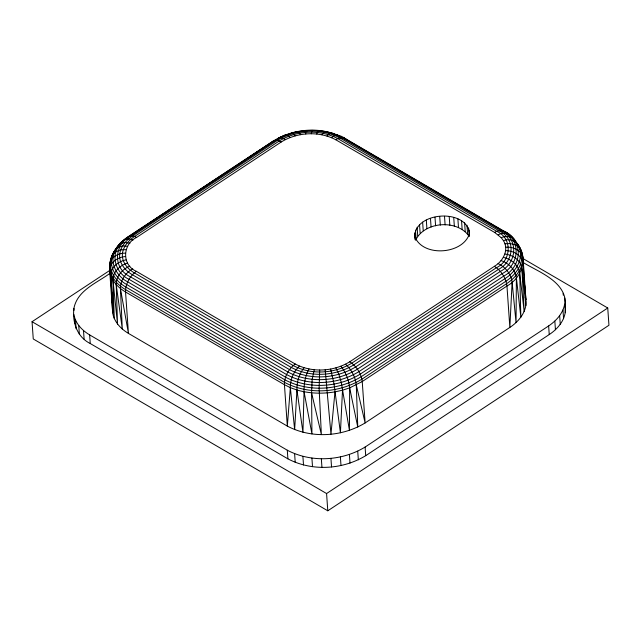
<?xml version="1.0" encoding="UTF-8"?>
<svg xmlns="http://www.w3.org/2000/svg" width="641" height="641" viewBox="0 0 641 641"><rect width="100%" height="100%" fill="white"/><g stroke="black" fill="none" stroke-linecap="round" stroke-linejoin="round"><path stroke-width="0.96" d="M523.04 262.449C539.77 272.689 567.774 282.008 565.314 306.751C566.652 318.417 558.455 328.488 549.241 334.562L365.707 455.679C342.671 469.717 311.903 471.528 287.897 458.844L90.253 343.536C77.088 337.054 72.193 322.207 73.915 308.377C77.321 290.309 96.847 283.002 109.972 273.314M74.484 322.968L74.516 317.007M335.243 134.73L340.667 136.677C319.619 126.045 292.488 128.873 272.697 141.381L127.976 236.882C116.726 244.197 108.433 257.129 109.699 270.895L112.664 312.84C114.106 321.878 120.845 328.865 128.44 333.4L287.328 426.105C311.334 438.789 342.102 436.978 365.13 422.94L509.851 327.439C519.066 321.357 527.263 311.294 525.924 299.619L523.096 258.748C522.295 248.636 515.388 236.273 503.433 240.647L501.174 237.627L494.636 232.443L335.74 139.738C318.962 130.836 297.384 132.102 281.279 141.957L136.557 237.458C122.567 244.093 121.518 264.997 136.349 271.319L295.245 364.024C312.023 372.926 333.6 371.66 349.706 361.812L494.427 266.303C502.929 261.336 509.387 249.886 503.433 240.647M112.68 309.859L112.664 312.84L110.789 275.678C110.532 267.361 118.417 261.207 126.021 259.901M340.908 366.251C345.908 372.341 348.816 380.073 349.666 387.877L349.441 430.391L341.292 382.469L338.873 374.296L335.9 367.87M414.727 237.963C413.149 211.834 465.526 207.78 469.557 232.755M469.533 235.736L469.42 230.84M522.687 256.528L525.884 305.589L521.918 268.507C520.981 260.23 512.68 254.806 504.9 254.044M565.274 312.712L564.713 298.121M501.03 260.583C508.633 263.066 515.42 269.677 516.39 277.857L516.045 322.623L512.119 282.136C511.165 274.052 505.308 266.968 498.041 263.579M129.819 266.135C122.423 269.092 116.021 276.295 116.205 284.58L122.303 329.081L120.42 288.514C120.244 280.309 125.716 272.697 132.767 268.883M308.986 368.968C305.3 375.906 303.794 383.935 304.058 391.755L302.937 432.282L296.935 390.016C296.719 382.124 299.139 374.024 303.994 367.75M127.655 246.376C111.895 242.875 107.319 264.292 110.789 275.678L114.29 318.649L112.968 280.269C112.76 271.944 119.979 265.238 127.551 263.114M110.877 261.135L110.965 258.908L113.193 254.156M517.295 243.468C528.16 257.874 522.463 277.449 506.959 286.03L362.237 381.531L349.666 387.877L342.51 390.193L340.419 432.795L334.057 384.079L330.62 369.048M512.119 282.136L509.851 327.439L506.959 286.03C506.021 278.05 501.158 270.622 494.427 266.303M110.789 275.678C113.425 282.785 119.154 288.17 125.54 291.992L284.436 384.696L290.349 387.645L296.935 390.016L294.652 429.638L290.349 387.645C290.157 379.656 293.586 371.58 299.379 366.091M303.465 131.06L305.3 130.484L305.805 134.009M290.349 387.645L287.328 426.105L284.436 384.696C284.251 376.588 288.714 368.679 295.245 364.024M342.51 390.193L334.971 391.875L330.964 434.213L325.179 369.753M319.683 369.977L319.114 388.158L321.373 434.606L311.582 392.829L312.167 379.28L314.25 369.713M311.302 133.785L312.047 130.371L312.576 130.524M113.377 253.475C116.47 246.072 123.08 240.936 129.298 236.12L274.019 140.619L277.361 140.411L281.279 141.957M415.64 240.207C424.414 221.514 456.897 219.23 468.803 235.88M469.404 233.821C462.786 254.677 422.042 257.49 414.591 236.048M73.875 314.346C75.317 323.376 82.056 330.363 89.652 334.906L287.296 450.214C311.302 462.898 342.07 461.095 365.098 447.057L548.64 325.94C556.252 320.764 563.038 313.433 564.673 304.082M316.734 134.049L318.016 131.349L319.242 130.54L319.795 130.876L317.087 130.748M116.149 248.74C108.289 260.647 115.901 276.039 127.703 281.864L286.591 374.568C308.882 386.395 337.551 384.712 358.936 371.628L503.658 276.127C522.287 266.544 523.873 240.271 503.93 231.145L345.042 138.44C341.02 135.588 335.451 133.376 331.605 137.671M116.966 247.626C119.931 242.018 126.389 236.489 132.943 240.183M322.006 134.794L324.05 132.206L325.965 131.493L339.546 135.692M326.99 136.012C328.577 133.857 332.286 131.541 334.346 134.402M119.066 245.527L121.99 241.793C125.892 238.18 131.141 233.236 136.557 237.458M136.349 271.319C129.827 275.983 125.364 283.891 125.54 291.992L128.44 333.4L120.42 288.514M291.038 133.328L291.631 132.887C302.816 130.395 314.555 129.426 325.916 131.75M127.775 237.507L130.267 235.856M131.934 234.758L136.092 232.018M139.417 229.823L141.917 228.172M145.243 225.977L153.56 220.488M156.051 218.845L159.377 216.65M161.877 214.999L165.202 212.804M167.702 211.161L171.027 208.966M173.519 207.315L176.844 205.12M178.51 204.022L182.669 201.282M184.336 200.184L188.494 197.436M190.153 196.338L194.311 193.598M195.978 192.5L200.136 189.752M201.795 188.654L205.961 185.914M208.453 184.263L223.421 174.384M225.92 172.733L229.246 170.538M231.738 168.895L235.071 166.7M237.563 165.049L245.88 159.561M248.379 157.918L251.705 155.723M254.197 154.072L257.522 151.877M260.022 150.234L263.347 148.039M265.839 146.388L269.172 144.193M523.096 258.619L607.74 308L608.95 325.259L327.783 510.797L33.26 338.969L32.05 321.71L109.643 270.51M327.783 510.797L326.581 493.546L607.74 308M286.271 134.906L278.234 138.184L285.245 134.955L287.448 135.323L290.077 137.511M273.298 141.605L271.664 142.55L274.019 140.619M335.74 139.738C338.777 137.639 343.504 136.453 346.34 139.514L341.477 137.086M494.636 232.443C506.39 224.59 519.611 244.317 522.006 253.964L521.277 252.434M498.217 234.878C505.509 230.127 513.048 236.593 516.213 242.899M284.388 135.483L292.352 132.935L295.084 135.892M501.174 237.627C505.941 235.688 512.584 236.064 515.404 240.968M292.793 132.935L297.176 131.958M125.259 256.552C118.433 257.105 111.085 261.44 109.795 268.627C110.941 277.849 117.84 285.085 125.564 289.628L284.452 382.324C308.313 394.992 339.009 393.189 361.901 379.184L506.622 283.683C514.362 278.49 521.309 270.927 522.655 261.384C520.372 254.381 512.696 250.671 505.701 250.631M300.757 131.413L298.049 131.766L298.762 131.501L299.243 132.11L300.365 134.714M334.971 391.875C322.351 393.983 309.258 393.574 296.935 390.016M504.964 243.86C510.028 242.995 515.757 244.005 519.394 247.875C523.673 260.126 515.003 272.353 504.948 278.651L360.226 374.152C338.152 387.661 308.561 389.399 285.549 377.188L126.662 284.484C116.333 278.971 108.153 266.728 112.584 254.87C115.62 250.687 121.149 249.269 126.085 249.718M125.283 253.131C119.362 253.107 112.824 255.831 110.412 261.592C109.122 272.505 116.934 282 125.94 287.104L284.828 379.801C308.369 392.292 338.64 390.513 361.228 376.7L505.949 281.199C514.859 275.358 522.864 265.678 521.79 254.413C518.585 248.924 511.79 246.713 505.725 247.21M305.276 130.82L307.103 130.748M129.955 243.179L125.067 242.482L120.877 243.42C109.723 254.509 115.58 273.162 129.033 279.316L287.921 372.02C309.331 383.382 336.854 381.764 357.39 369.2L502.111 273.691C520.003 264.493 521.526 239.269 502.376 230.496L343.488 137.799M325.035 131.605L336.693 135.099L341.725 137.607L500.613 230.311C518.841 238.66 517.391 262.674 500.365 271.431L355.643 366.932C336.084 378.895 309.883 380.434 289.508 369.617L130.612 276.92C112.383 268.571 113.834 244.558 130.868 235.8L275.59 140.299L280.646 137.374L285.445 139.546M503.329 257.386C511.101 258.988 518.713 265.037 519.675 273.282L524.186 311.526L521.918 268.507M502.64 230.704L505.236 232.218M32.05 321.71L326.581 493.546M349.706 361.812C356.444 366.131 361.3 373.551 362.237 381.531L365.13 422.94L356.284 384.969C355.386 377.092 351.524 369.448 345.539 364.216M518.361 245.759L519.434 247.186L519.827 249.373M525.227 297.136L525.924 299.619L525.332 292.673M349.666 387.877L357.766 427.074L356.284 384.969M304.058 391.755L311.935 433.957L311.582 392.829M516.39 277.857L520.869 317.263L519.675 273.282M112.968 280.269L117.535 324.114L116.205 284.58M522.095 254.958L522.263 256.945M523.368 269.845L523.537 271.832M524.05 277.785L524.394 281.76M524.65 284.732L525.155 290.694M109.731 266.015L109.948 269.004M110.308 273.987L110.597 277.97M110.965 282.953L111.181 285.95M111.614 291.927L111.83 294.916M112.263 300.893L112.479 303.89M563.151 293.274L563.279 295.189M562.974 310.02L563.575 318.649M559.657 315.757L560.258 324.386M554.834 321.117L555.435 329.746M548.64 325.94L549.241 334.562M468.603 227.94L469.204 236.561M466.985 225.199L467.585 233.829M464.597 222.715L465.206 231.345M461.528 220.56L462.137 229.182M457.874 218.789L458.475 227.419M453.724 217.467L454.333 226.097M449.229 216.634L449.83 225.255M444.509 216.305L445.11 224.935M439.71 216.498L440.319 225.127M434.991 217.211L435.592 225.832M430.48 218.413L431.081 227.042M426.313 220.071L426.914 228.701M422.627 222.139L423.236 230.768M419.535 224.542L420.135 233.172M417.123 227.226L417.724 235.856M415.464 230.095L416.065 238.724M414.615 233.068L415.08 239.774M365.098 447.057L365.707 455.679M357.734 451.184L358.335 459.813M349.409 454.501L350.01 463.131M340.387 456.913L340.988 465.534M330.932 458.331L331.533 466.952M321.341 458.716L321.95 467.345M311.903 458.067L312.512 466.696M302.905 456.392L303.514 465.021M294.62 453.748L295.221 462.377M287.296 450.214L287.897 458.844M89.652 334.906L90.253 343.536M83.514 330.588L84.115 339.217M78.755 325.62L79.356 334.249M75.51 320.147L76.111 328.777M73.915 308.377L74.052 310.3M119.707 253.892C118.649 262.81 125.043 270.574 132.399 274.749L291.286 367.445C310.532 377.661 335.275 376.203 353.736 364.905L498.458 269.404C514.539 261.135 515.909 238.46 498.698 230.576L339.802 137.879C320.564 127.663 295.822 129.121 277.361 140.411L132.639 235.92C126.405 240.103 120.796 246.2 119.707 253.892M122.439 253.323C121.453 261.68 127.431 268.956 134.33 272.858L293.225 365.562C311.254 375.129 334.442 373.767 351.741 363.183L496.463 267.682C511.494 260.55 512.616 238.083 496.679 231.297L337.791 138.592C319.763 129.025 296.575 130.387 279.276 140.972L134.554 236.473C128.713 240.391 123.457 246.112 122.439 253.323"/></g></svg>
